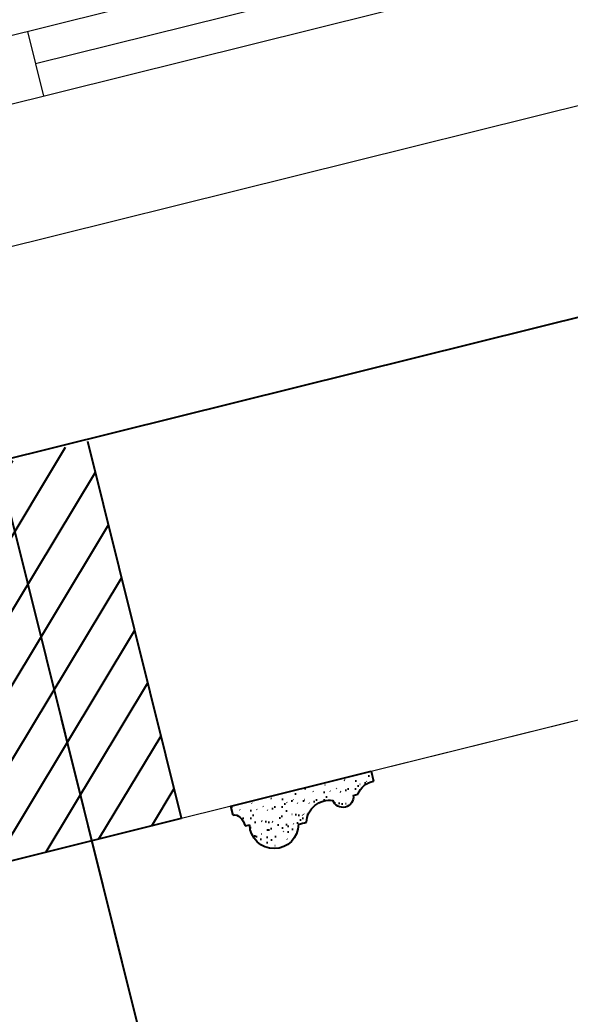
# Model space of a CAD drawing. Header units: inches. Extents: x 122939 to 389145, y 29603 to 574065.
# Drawn here: x 343866.8 to 344135.1, y 498104.5 to 498589.6 of the extents above; entities that cross this region are included whole.
import ezdxf

# ---------------------------------------------------------------- set-up
doc = ezdxf.new("R2010")
doc.units = ezdxf.units.IN
doc.header["$MEASUREMENT"] = 0
for name, color, linetype, lineweight in [('A-Dim-ID', 9, 'Continuous', 20), ('A-GLAZ', 134, 'Continuous', 18), ('A-WALL-TILE', 8, 'Continuous', 9), ('GRC', 41, 'Continuous', 0)]:
    doc.layers.add(name, color=color, linetype=linetype, lineweight=lineweight)
for name, color, linetype in [('A-WALL', 7, 'Continuous'), ('CQ Wall hatch_CHB', 8, 'Continuous'), ('gypsum', 31, 'Continuous')]:
    doc.layers.add(name, color=color, linetype=linetype)
doc.styles.add('ST9', font='romans.shx', dxfattribs={"width": 0.8})
doc.dimstyles.new('DIM-20', dxfattribs={"dimscale": 1000, "dimtxt": 0.044, "dimasz": 0.035, "dimexe": 0.022, "dimexo": 0.022, "dimgap": 0.022, "dimtad": 1, "dimdec": 0, "dimzin": 0, "dimdsep": 46, "dimtxsty": 'ST9', "dimblk1": 'ARCHTICK', "dimblk2": 'ARCHTICK', "dimsah": 1, "dimcen": 0.08800000000000001, "dimdle": 0.04, "dimclrd": 256, "dimclre": 256, "dimclrt": 3, "dimadec": 0, "dimazin": 0, "dimtfac": 1, "dimtdec": 0, "dimtix": 1, "dimtofl": 0, "dimtmove": 1, "dimatfit": 3, "dimldrblk": 'CLOSED', "dimfxl": 1, "dimtolj": 1, "dimtzin": 0, "dimarcsym": 0})

# ---------------------------------------------------------------- blocks, each defined once
blk = doc.blocks.new('_ARCHTICK')
at = {"color": 0, "linetype": 'ByBlock', "const_width": 0.15}
blk.add_lwpolyline([(-0.5, -0.5), (0.5, 0.5)], dxfattribs=at)
blk = doc.blocks.new('*D55')
at = {"layer": 'A-Dim-ID', "lineweight": -2, "transparency": 16777216}
for p, q in [((343861.0323142601, 498352.7996911433), (343969.7832827868, 497915.6947512608)), ((343722.4418346994, 498121.8248148517), (343785.155231882, 497869.7596049811)), ((343741.026946936, 497881.4512459149), (344003.2882991223, 497946.7014260319))]:
    blk.add_line(p, q, dxfattribs=at)
at = {"layer": 'Defpoints', "color": 0, "transparency": 16777216}
for p in [(343855.7206799548, 498374.1488489958, -1.466518336033711e-07), (343717.1302003941, 498143.1739727042), (343964.4716484816, 497937.0439091133)]:
    blk.add_point(p, dxfattribs=at)
at = {"layer": 'A-Dim-ID', "lineweight": -2, "transparency": 16777216, "xscale": 20, "yscale": 20, "zscale": 20}
for p, rotation in [((343964.4716484816, 497937.0439091133), 13.9714232829857), ((343779.8435975767, 497891.1087628335), 193.9714232829857)]:
    blk.add_blockref('_ARCHTICK', p, dxfattribs=dict(at, rotation=rotation))
at = {"layer": 'A-Dim-ID', "color": 3, "transparency": 16777216, "insert": (343862.0172302646, 497954.8338191462), "char_height": 40, "attachment_point": 5, "rotation": 13.97142328298572, "style": 'ST9'}
blk.add_mtext('\\A1;190', dxfattribs=at)
blk = doc.blocks.new('_CLOSED')
at = {"color": 0, "linetype": 'ByBlock'}
for p, q in [((-1, 0.1666666666666666), (0, 0)), ((-1, 0.1666666666666666), (-1, -0.1666666666666666)), ((0, 0), (-1, -0.1666666666666666)), ((0, 0), (-1, 0))]:
    blk.add_line(p, q, dxfattribs=at)
blk = doc.blocks.new('*D56')
at = {"layer": 'A-Dim-ID', "lineweight": -2, "transparency": 16777216}
for p, q in [((344879.9702560902, 498606.3060435532), (344988.7203621066, 498169.2045703756)), ((343886.9388958563, 498248.6728503011), (343969.7832827867, 497915.6947512607)), ((343925.6549978407, 497927.3863921945), (345022.2253784421, 498200.2112451467))]:
    blk.add_line(p, q, dxfattribs=at)
at = {"layer": 'Defpoints', "color": 0, "transparency": 16777216}
for p in [(344874.6586217849, 498627.6552014056, -1.466518336033709e-07), (343881.627261551, 498270.0220081535), (344983.4087278013, 498190.5537282281)]:
    blk.add_point(p, dxfattribs=at)
at = {"layer": 'A-Dim-ID', "lineweight": -2, "transparency": 16777216, "xscale": 20, "yscale": 20, "zscale": 20}
for p, rotation in [((344983.4087278013, 498190.5537282281), 13.9714232829857), ((343964.4716484814, 497937.0439091132), 193.9714232829857)]:
    blk.add_blockref('_ARCHTICK', p, dxfattribs=dict(at, rotation=rotation))
at = {"layer": 'A-Dim-ID', "color": 3, "transparency": 16777216, "insert": (344463.7997953768, 498104.5563018434), "char_height": 40, "attachment_point": 5, "rotation": 13.97142328298572, "style": 'ST9'}
blk.add_mtext('\\A1;1050', dxfattribs=at)
blk = doc.blocks.new('*D71')
at = {"layer": 'A-Dim-ID', "lineweight": -2, "transparency": 16777216}
for p, q in [((345689.9064303503, 498250.2310166885), (345701.3672314854, 498204.1663897792)), ((338612.7290117367, 496463.195893305), (345734.872247821, 498235.1730645503)), ((338651.1505645329, 496474.4414348815), (338646.2340280722, 496494.2025680761))]:
    blk.add_line(p, q, dxfattribs=at)
at = {"layer": 'Defpoints', "color": 0, "transparency": 16777216}
for p in [(345684.594796045, 498271.5801745409, -2.933114763932611e-07), (345696.0555971802, 498225.5155476316), (338656.4621988381, 496453.0922770291, -2.933114763932611e-07)]:
    blk.add_point(p, dxfattribs=at)
at = {"layer": 'A-Dim-ID', "lineweight": -2, "transparency": 16777216, "xscale": 20, "yscale": 20, "zscale": 20}
for p, rotation in [((345696.0555971802, 498225.5155476316), 13.9714232829857), ((338651.5456623774, 496472.8534102237), 193.9714232829857)]:
    blk.add_blockref('_ARCHTICK', p, dxfattribs=dict(at, rotation=rotation))
at = {"layer": 'A-Dim-ID', "color": 3, "transparency": 16777216, "insert": (342163.6602370142, 497389.9419621004), "char_height": 40, "attachment_point": 5, "rotation": 13.97142328298572, "style": 'ST9'}
blk.add_mtext('\\A1;7259', dxfattribs=at)
blk = doc.blocks.new('floor plan')
at = {"layer": 'CQ Wall hatch_CHB'}
h = blk.add_hatch(dxfattribs=at)
h.set_pattern_fill('ANSI31', color=8, scale=150, angle=166.0285767170143)
h.set_pattern_definition([(225, (-67260.30129843426, -17863.64764524897), (13.25825214724777, -13.25825214724776), [])])
h.paths.add_polyline_path([(1743.614641591208, -379.1846393781598), (1893.615089632454, -379.1846393786254), (1893.615089632396, -568.5696364255855), (1743.614641591324, -568.5696364255273)])
blk.add_line((1893.615089633386, -568.5696362950839, -1.606029541243506e-07), (3438.581839674094, -568.5696363002644, -1.466518336033709e-07))
at = {"layer": 'A-GLAZ'}
for p, q in [((2898.340962975752, -177.8928521375055, -1.466518336033711e-07), (1848.340990000695, -177.8886846929672, -1.466518336033711e-07)), ((1913.340990000288, -177.888684671896, -1.466518336033711e-07), (1913.340990011231, -210.3886846715468, -1.466518336033711e-07)), ((2833.340962980641, -194.1428521591588, -1.466518336033711e-07), (1913.340990005934, -194.138684671896, -1.466518336033711e-07)), ((2865.840962986462, -210.3928521482158, -1.466518336033711e-07), (1880.840990011697, -210.3886846818496, -1.466518336033711e-07)), ((2898.340962996823, -277.8886846930836, -1.466518198900858e-07), (1848.340990021476, -277.8845172474394, -1.466518198900858e-07))]:
    blk.add_line(p, q, dxfattribs=at)
at = {"layer": 'A-WALL'}
for p, q in [((1848.340990000521, -377.888684699079, -1.466518336033711e-07), (2898.340990000928, -377.8886849502451, -1.466518336033711e-07)), ((1893.615089633386, -568.5696362950839, -1.606029541243506e-07), (1893.615089632571, -379.1846392481821, -1.606029541243506e-07)), ((1743.61464159115, -568.569636295666, -1.606029541243506e-07), (1893.615089633386, -568.5696362950839, -1.606029541243506e-07))]:
    blk.add_line(p, q, dxfattribs=at)
at = {"layer": 'A-WALL-TILE'}
blk.add_line((1848.340990000404, -377.8886846932583, -2.93303667206742e-07), (2898.340990001045, -377.8886846926762, -2.93303667206742e-07), dxfattribs=at)
blk = doc.blocks.new('M1')
at = {"layer": 'gypsum', "linetype": 'Continuous'}
h = blk.add_hatch(dxfattribs=at)
h.set_pattern_fill('GYPSUM', color=251, scale=36.84210526305, style=0, pattern_type=2)
h.set_pattern_definition([(360, (273234.7916422197, 528507.0153881486), (1.77635683940025e-15, 36.84210526305), [0, -36.84210526305]), (360, (273234.5273737972, 528503.7712565723), (1.77635683940025e-15, 36.84210526305), [0, -36.84210526305]), (360, (273237.1114422185, 528504.4416723594), (1.77635683940025e-15, 36.84210526305), [0, -36.84210526305]), (315, (273237.3693992198, 528509.7467030461), (36.84210520122778, -8.881784197001252e-15), [0.23578947368352, -51.86681536826915]), (360, (273235.5291843247, 528509.400030256), (1.77635683940025e-15, 36.84210526305), [0, -36.84210526305]), (360, (273235.5291843247, 528509.400030256), (1.77635683940025e-15, 36.84210526305), [0, -36.84210526305]), (315, (273242.218569641, 528506.048687414), (36.84210520122778, -8.881784197001252e-15), [0.23578947368352, -51.86681536826915]), (360, (273242.7983895876, 528506.6869776237), (1.77635683940025e-15, 36.84210526305), [0, -36.84210526305]), (360, (273242.7983895876, 528506.6869776237), (1.77635683940025e-15, 36.84210526305), [0, -36.84210526305]), (360, (273239.9404369565, 528504.0637828882), (1.77635683940025e-15, 36.84210526305), [0, -36.84210526305]), (315, (273244.3897113773, 528504.4736328877), (36.84210520122778, -8.881784197001252e-15), [0.23578947368352, -51.86681536826915]), (315, (273244.3897113773, 528504.4736328877), (36.84210520122778, -8.881784197001252e-15), [0.23578947368352, -51.86681536826915]), (315, (273242.8074402185, 528509.4319753095), (36.84210520122778, -8.881784197001252e-15), [0.23578947368352, -51.86681536826915]), (315, (273242.8074402185, 528509.4319753095), (36.84210520122778, -8.881784197001252e-15), [0.23578947368352, -51.86681536826915]), (360, (273243.3831474828, 528510.3469460447), (1.77635683940025e-15, 36.84210526305), [0, -36.84210526305]), (360, (273240.8273369558, 528510.9536618355), (1.77635683940025e-15, 36.84210526305), [0, -36.84210526305]), (360, (273246.931889588, 528510.3741723604), (1.77635683940025e-15, 36.84210526305), [0, -36.84210526305]), (360, (273244.5049159033, 528511.9465197294), (1.77635683940025e-15, 36.84210526305), [0, -36.84210526305]), (360, (273234.9292106396, 528514.7972881503), (1.77635683940025e-15, 36.84210526305), [0, -36.84210526305]), (315, (273239.0174445873, 528516.2431212037), (36.84210520122778, -8.881784197001252e-15), [0.23578947368352, -51.86681536826915]), (315, (273239.0174445873, 528516.2431212037), (36.84210520122778, -8.881784197001252e-15), [0.23578947368352, -51.86681536826915]), (360, (273236.8272053766, 528519.4667302563), (1.77635683940025e-15, 36.84210526305), [0, -36.84210526305]), (360, (273236.0896632727, 528517.0820881489), (1.77635683940025e-15, 36.84210526305), [0, -36.84210526305]), (360, (273235.2449474828, 528524.4250881511), (1.77635683940025e-15, 36.84210526305), [0, -36.84210526305]), (360, (273234.5074053769, 528522.0404460456), (1.77635683940025e-15, 36.84210526305), [0, -36.84210526305]), (315, (273239.0051080091, 528526.0034754135), (36.84210520122778, -8.881784197001252e-15), [0.23578947368352, -51.86681536826915]), (315, (273239.0051080091, 528526.0034754135), (36.84210520122778, -8.881784197001252e-15), [0.23578947368352, -51.86681536826915]), (360, (273243.6246474832, 528515.4875986769), (1.77635683940025e-15, 36.84210526305), [0, -36.84210526305]), (315, (273244.1054804297, 528519.4987025734), (36.84210520122778, -8.881784197001252e-15), [0.23578947368352, -51.86681536826915]), (360, (273244.0964474827, 528516.7537144673), (1.77635683940025e-15, 36.84210526305), [0, -36.84210526305]), (360, (273244.0964474827, 528516.7537144673), (1.77635683940025e-15, 36.84210526305), [0, -36.84210526305]), (315, (273242.523208904, 528524.4570449934), (36.84210520122778, -8.881784197001252e-15), [0.23578947368352, -51.86681536826915]), (315, (273241.9343383248, 528521.0737570978), (36.84210520122778, -8.881784197001252e-15), [0.23578947368352, -51.86681536826915]), (315, (273241.9343383248, 528521.0737570978), (36.84210520122778, -8.881784197001252e-15), [0.23578947368352, -51.86681536826915]), (315, (273241.9343383248, 528521.0737570978), (36.84210520122778, -8.881784197001252e-15), [0.23578947368352, -51.86681536826915]), (315, (273235.0121573247, 528526.8176034137), (36.84210520122778, -8.881784197001252e-15), [0.23578947368352, -51.86681536826915]), (315, (273235.0121573247, 528526.8176034137), (36.84210520122778, -8.881784197001252e-15), [0.23578947368352, -51.86681536826915]), (360, (273236.5648895865, 528531.0540513087), (1.77635683940025e-15, 36.84210526305), [0, -36.84210526305]), (360, (273236.143121167, 528538.2972092039), (1.77635683940025e-15, 36.84210526305), [0, -36.84210526305]), (360, (273235.8788527445, 528535.0531144671), (1.77635683940025e-15, 36.84210526305), [0, -36.84210526305]), (360, (273238.4629211659, 528535.7235302578), (1.77635683940025e-15, 36.84210526305), [0, -36.84210526305]), (360, (273237.7253790618, 528533.3388881504), (1.77635683940025e-15, 36.84210526305), [0, -36.84210526305]), (315, (273240.6531530097, 528532.4998939398), (36.84210520122778, -8.881784197001252e-15), [0.23578947368352, -51.86681536826915]), (360, (273242.4630527449, 528527.2104618333), (1.77635683940025e-15, 36.84210526305), [0, -36.84210526305]), (360, (273242.4630527449, 528527.2104618333), (1.77635683940025e-15, 36.84210526305), [0, -36.84210526305]), (360, (273245.2603632724, 528531.7443618334), (1.77635683940025e-15, 36.84210526305), [0, -36.84210526305]), (360, (273245.0188632719, 528526.6037092031), (1.77635683940025e-15, 36.84210526305), [0, -36.84210526305]), (360, (273246.1405948503, 528528.203282886), (1.77635683940025e-15, 36.84210526305), [0, -36.84210526305]), (315, (273243.570047114, 528537.330529467), (36.84210520122778, -8.881784197001252e-15), [0.23578947368352, -51.86681536826915]), (315, (273243.570047114, 528537.330529467), (36.84210520122778, -8.881784197001252e-15), [0.23578947368352, -51.86681536826915]), (315, (273245.7411888503, 528535.7554753076), (36.84210520122778, -8.881784197001252e-15), [0.23578947368352, -51.86681536826915]), (360, (273244.1498685349, 528537.9688355186), (1.77635683940025e-15, 36.84210526305), [0, -36.84210526305]), (360, (273245.7321264297, 528533.0104776255), (1.77635683940025e-15, 36.84210526305), [0, -36.84210526305]), (360, (273245.7321264297, 528533.0104776255), (1.77635683940025e-15, 36.84210526305), [0, -36.84210526305]), (315, (273250.5797623768, 528503.5124190457), (36.84210520122778, -8.881784197001252e-15), [0.23578947368352, -51.86681536826915]), (360, (273252.3150737984, 528503.5892565704), (1.77635683940025e-15, 36.84210526305), [0, -36.84210526305]), (360, (273250.4034474818, 528505.0738828878), (1.77635683940025e-15, 36.84210526305), [0, -36.84210526305]), (360, (273250.4034474818, 528505.0738828878), (1.77635683940025e-15, 36.84210526305), [0, -36.84210526305]), (360, (273249.6694422196, 528506.4415355201), (1.77635683940025e-15, 36.84210526305), [0, -36.84210526305]), (360, (273255.9705843246, 528506.4709723599), (1.77635683940025e-15, 36.84210526305), [0, -36.84210526305]), (360, (273252.7868737979, 528504.8553723627), (1.77635683940025e-15, 36.84210526305), [0, -36.84210526305]), (360, (273253.8589053769, 528506.6601565692), (1.77635683940025e-15, 36.84210526305), [0, -36.84210526305]), (315, (273248.9974912181, 528508.3164026241), (36.84210520122778, -8.881784197001252e-15), [0.23578947368352, -51.86681536826915]), (315, (273248.9974912181, 528508.3164026241), (36.84210520122778, -8.881784197001252e-15), [0.23578947368352, -51.86681536826915]), (360, (273248.9173843245, 528513.1747249931), (1.77635683940025e-15, 36.84210526305), [0, -36.84210526305]), (315, (273253.6932422723, 528508.7976596233), (36.84210520122778, -8.881784197001252e-15), [0.23578947368352, -51.86681536826915]), (360, (273254.3883264288, 528511.4293302565), (1.77635683940025e-15, 36.84210526305), [0, -36.84210526305]), (360, (273256.9723948501, 528512.0997460455), (1.77635683940025e-15, 36.84210526305), [0, -36.84210526305]), (360, (273256.2348527461, 528509.7151039399), (1.77635683940025e-15, 36.84210526305), [0, -36.84210526305]), (360, (273256.2348527461, 528509.7151039399), (1.77635683940025e-15, 36.84210526305), [0, -36.84210526305]), (360, (273253.2589316936, 528512.0574144655), (1.77635683940025e-15, 36.84210526305), [0, -36.84210526305]), (315, (273260.7448823768, 528503.9177768871), (36.84210520122778, -8.881784197001252e-15), [0.23578947368352, -51.86681536826915]), (315, (273260.7448823768, 528503.9177768871), (36.84210520122778, -8.881784197001252e-15), [0.23578947368352, -51.86681536826915]), (360, (273257.81711064, 528504.7567460452), (1.77635683940025e-15, 36.84210526305), [0, -36.84210526305]), (360, (273265.3520948496, 528503.1622565732), (1.77635683940025e-15, 36.84210526305), [0, -36.84210526305]), (315, (273260.1608137982, 528513.5379026781), (36.84210520122778, -8.881784197001252e-15), [0.23578947368352, -51.86681536826915]), (360, (273258.5546527449, 528507.1413881507), (1.77635683940025e-15, 36.84210526305), [0, -36.84210526305]), (360, (273258.5546527449, 528507.1413881507), (1.77635683940025e-15, 36.84210526305), [0, -36.84210526305]), (315, (273264.2506470615, 528512.1317006749), (36.84210520122778, -8.881784197001252e-15), [0.23578947368352, -51.86681536826915]), (315, (273263.6617764821, 528508.748412783), (36.84210520122778, -8.881784197001252e-15), [0.23578947368352, -51.86681536826915]), (360, (273264.2416001139, 528509.3867302563), (1.77635683940025e-15, 36.84210526305), [0, -36.84210526305]), (360, (273264.2416001139, 528509.3867302563), (1.77635683940025e-15, 36.84210526305), [0, -36.84210526305]), (360, (273264.2416001139, 528509.3867302563), (1.77635683940025e-15, 36.84210526305), [0, -36.84210526305]), (315, (273265.8329182192, 528507.173358255), (36.84210520122778, -8.881784197001252e-15), [0.23578947368352, -51.86681536826915]), (315, (273265.8329182192, 528507.173358255), (36.84210520122778, -8.881784197001252e-15), [0.23578947368352, -51.86681536826915]), (360, (273265.8238580087, 528504.4283723615), (1.77635683940025e-15, 36.84210526305), [0, -36.84210526305]), (315, (273270.4406980611, 528511.0161283619), (36.84210520122778, -8.881784197001252e-15), [0.23578947368352, -51.86681536826915]), (315, (273270.4406980611, 528511.0161283619), (36.84210520122778, -8.881784197001252e-15), [0.23578947368352, -51.86681536826915]), (360, (273271.1126527451, 528509.1412513077), (1.77635683940025e-15, 36.84210526305), [0, -36.84210526305]), (315, (273250.3489686931, 528539.5982450459), (36.84210520122778, -8.881784197001252e-15), [0.23578947368352, -51.86681536826915]), (315, (273250.3489686931, 528539.5982450459), (36.84210520122778, -8.881784197001252e-15), [0.23578947368352, -51.86681536826915]), (315, (273250.2955314294, 528518.383129888), (36.84210520122778, -8.881784197001252e-15), [0.23578947368352, -51.86681536826915]), (360, (273252.5728580086, 528516.0564407825), (1.77635683940025e-15, 36.84210526305), [0, -36.84210526305]), (360, (273249.3891474819, 528514.4408407814), (1.77635683940025e-15, 36.84210526305), [0, -36.84210526305]), (360, (273249.3891474819, 528514.4408407814), (1.77635683940025e-15, 36.84210526305), [0, -36.84210526305]), (315, (273256.1678634826, 528514.3520306766), (36.84210520122778, -8.881784197001252e-15), [0.23578947368352, -51.86681536826915]), (315, (273256.1678634826, 528514.3520306766), (36.84210520122778, -8.881784197001252e-15), [0.23578947368352, -51.86681536826915]), (360, (273253.3790369564, 528519.7057986751), (1.77635683940025e-15, 36.84210526305), [0, -36.84210526305]), (360, (273254.4194211671, 528514.3422144658), (1.77635683940025e-15, 36.84210526305), [0, -36.84210526305]), (315, (273248.7132599037, 528523.341472308), (36.84210520122778, -8.881784197001252e-15), [0.23578947368352, -51.86681536826915]), (360, (273250.11921064, 528520.0989407811), (1.77635683940025e-15, 36.84210526305), [0, -36.84210526305]), (360, (273249.3852422191, 528521.4665934135), (1.77635683940025e-15, 36.84210526305), [0, -36.84210526305]), (360, (273249.3852422191, 528521.4665934135), (1.77635683940025e-15, 36.84210526305), [0, -36.84210526305]), (315, (273254.7572190622, 528524.91420357), (36.84210520122778, -8.881784197001252e-15), [0.23578947368352, -51.86681536826915]), (360, (273253.850836956, 528520.9719144672), (1.77635683940025e-15, 36.84210526305), [0, -36.84210526305]), (360, (273253.574668535, 528521.6852144662), (1.77635683940025e-15, 36.84210526305), [0, -36.84210526305]), (360, (273253.574668535, 528521.6852144662), (1.77635683940025e-15, 36.84210526305), [0, -36.84210526305]), (360, (273257.7206211658, 528518.5884881512), (1.77635683940025e-15, 36.84210526305), [0, -36.84210526305]), (315, (273261.8088587988, 528520.0343212028), (36.84210520122778, -8.881784197001252e-15), [0.23578947368352, -51.86681536826915]), (360, (273263.6187474821, 528514.7448618364), (1.77635683940025e-15, 36.84210526305), [0, -36.84210526305]), (360, (273263.6187474821, 528514.7448618364), (1.77635683940025e-15, 36.84210526305), [0, -36.84210526305]), (360, (273258.8811106393, 528520.8732881497), (1.77635683940025e-15, 36.84210526305), [0, -36.84210526305]), (360, (273257.2988159033, 528525.8316460445), (1.77635683940025e-15, 36.84210526305), [0, -36.84210526305]), (360, (273257.0345474817, 528522.5875144645), (1.77635683940025e-15, 36.84210526305), [0, -36.84210526305]), (360, (273259.618615903, 528523.2579302553), (1.77635683940025e-15, 36.84210526305), [0, -36.84210526305]), (315, (273264.7257529041, 528524.8649567298), (36.84210520122778, -8.881784197001252e-15), [0.23578947368352, -51.86681536826915]), (360, (273265.305563271, 528525.5032723628), (1.77635683940025e-15, 36.84210526305), [0, -36.84210526305]), (360, (273265.305563271, 528525.5032723628), (1.77635683940025e-15, 36.84210526305), [0, -36.84210526305]), (360, (273248.5675685349, 528526.6309355206), (1.77635683940025e-15, 36.84210526305), [0, -36.84210526305]), (360, (273251.024863271, 528530.6976039398), (1.77635683940025e-15, 36.84210526305), [0, -36.84210526305]), (360, (273250.5530632716, 528529.4314881514), (1.77635683940025e-15, 36.84210526305), [0, -36.84210526305]), (360, (273255.4522895878, 528527.5458723612), (1.77635683940025e-15, 36.84210526305), [0, -36.84210526305]), (360, (273254.8946474828, 528528.3141776237), (1.77635683940025e-15, 36.84210526305), [0, -36.84210526305]), (360, (273254.2085737986, 528532.3132407803), (1.77635683940025e-15, 36.84210526305), [0, -36.84210526305]), (360, (273256.0551001141, 528530.5990144655), (1.77635683940025e-15, 36.84210526305), [0, -36.84210526305]), (315, (273251.9312398518, 528534.6399026259), (36.84210520122778, -8.881784197001252e-15), [0.23578947368352, -51.86681536826915]), (360, (273251.7549264291, 528536.3557039395), (1.77635683940025e-15, 36.84210526305), [0, -36.84210526305]), (360, (273251.7549264291, 528536.3557039395), (1.77635683940025e-15, 36.84210526305), [0, -36.84210526305]), (360, (273251.020921166, 528537.7233565717), (1.77635683940025e-15, 36.84210526305), [0, -36.84210526305]), (360, (273256.5516948504, 528534.9614144664), (1.77635683940025e-15, 36.84210526305), [0, -36.84210526305]), (360, (273256.0799316932, 528533.6952618349), (1.77635683940025e-15, 36.84210526305), [0, -36.84210526305]), (360, (273255.2103843242, 528537.9419776245), (1.77635683940025e-15, 36.84210526305), [0, -36.84210526305]), (315, (273258.8687243238, 528528.3415181515), (36.84210520122778, -8.881784197001252e-15), [0.23578947368352, -51.86681536826915]), (360, (273258.036358009, 528528.2162881519), (1.77635683940025e-15, 36.84210526305), [0, -36.84210526305]), (360, (273260.4214790602, 528532.5779881503), (1.77635683940025e-15, 36.84210526305), [0, -36.84210526305]), (360, (273260.4214790602, 528532.5779881503), (1.77635683940025e-15, 36.84210526305), [0, -36.84210526305]), (315, (273265.3146234815, 528528.2482449941), (36.84210520122778, -8.881784197001252e-15), [0.23578947368352, -51.86681536826915]), (315, (273262.8616746394, 528527.5273897804), (36.84210520122778, -8.881784197001252e-15), [0.23578947368352, -51.86681536826915]), (315, (273262.8616746394, 528527.5273897804), (36.84210520122778, -8.881784197001252e-15), [0.23578947368352, -51.86681536826915]), (315, (273262.8616746394, 528527.5273897804), (36.84210520122778, -8.881784197001252e-15), [0.23578947368352, -51.86681536826915]), (315, (273257.4580799034, 528538.903690676), (36.84210520122778, -8.881784197001252e-15), [0.23578947368352, -51.86681536826915]), (360, (273259.7354053762, 528536.5770144674), (1.77635683940025e-15, 36.84210526305), [0, -36.84210526305]), (360, (273259.7354053762, 528536.5770144674), (1.77635683940025e-15, 36.84210526305), [0, -36.84210526305]), (315, (273264.5097200088, 528534.0238083086), (36.84210520122778, -8.881784197001252e-15), [0.23578947368352, -51.86681536826915]), (315, (273264.5097200088, 528534.0238083086), (36.84210520122778, -8.881784197001252e-15), [0.23578947368352, -51.86681536826915]), (360, (273262.3195106397, 528537.2474302546), (1.77635683940025e-15, 36.84210526305), [0, -36.84210526305]), (360, (273261.5819685338, 528534.8627881508), (1.77635683940025e-15, 36.84210526305), [0, -36.84210526305]), (360, (273269.7233001133, 528514.1653723613), (1.77635683940025e-15, 36.84210526305), [0, -36.84210526305]), (360, (273266.4160580086, 528519.2787986777), (1.77635683940025e-15, 36.84210526305), [0, -36.84210526305]), (360, (273266.174558009, 528514.1381460436), (1.77635683940025e-15, 36.84210526305), [0, -36.84210526305]), (360, (273267.2963264296, 528515.7377197302), (1.77635683940025e-15, 36.84210526305), [0, -36.84210526305]), (315, (273266.8968950082, 528523.2899025723), (36.84210520122778, -8.881784197001252e-15), [0.23578947368352, -51.86681536826915]), (360, (273266.8878580089, 528520.5449144661), (1.77635683940025e-15, 36.84210526305), [0, -36.84210526305]), (360, (273266.8878580089, 528520.5449144661), (1.77635683940025e-15, 36.84210526305), [0, -36.84210526305]), (360, (273268.8754159035, 528528.1276460465), (1.77635683940025e-15, 36.84210526305), [0, -36.84210526305]), (360, (273266.3196053766, 528528.7343618356), (1.77635683940025e-15, 36.84210526305), [0, -36.84210526305]), (360, (273269.9971843241, 528529.7272197295), (1.77635683940025e-15, 36.84210526305), [0, -36.84210526305]), (315, (273269.5977558512, 528537.2793896764), (36.84210520122778, -8.881784197001252e-15), [0.23578947368352, -51.86681536826915]), (315, (273267.4266137453, 528538.8544442046), (36.84210520122778, -8.881784197001252e-15), [0.23578947368352, -51.86681536826915]), (360, (273269.5887159035, 528534.5344144653), (1.77635683940025e-15, 36.84210526305), [0, -36.84210526305]), (360, (273269.116915904, 528533.2682618339), (1.77635683940025e-15, 36.84210526305), [0, -36.84210526305]), (360, (273269.116915904, 528533.2682618339), (1.77635683940025e-15, 36.84210526305), [0, -36.84210526305]), (360, (273269.116915904, 528533.2682618339), (1.77635683940025e-15, 36.84210526305), [0, -36.84210526305]), (360, (273259.9996737977, 528539.8211460438), (1.77635683940025e-15, 36.84210526305), [0, -36.84210526305]), (360, (273268.0064580087, 528539.4927355188), (1.77635683940025e-15, 36.84210526305), [0, -36.84210526305])])
edge = h.paths.add_edge_path()
edge.add_arc((272491.1041505598, 527822.1882774613), 11.87903636255243, 283.9460898179979, 462.7163221257961)
edge.add_line((272488.4892883636, 527833.7759433435), (272488.4892883636, 527836.0998411418))
edge.add_ellipse((272488.4892883636, 527840.4369701787), major_axis=(-6.533728382382153, 0), ratio=0.6638061429967713, start_angle=0, end_angle=90, ccw=False)
edge.add_line((272481.9555599813, 527840.4369701787), (272477.368920913, 527840.4369701787))
edge.add_line((272477.368920913, 527840.4369701787), (272477.368920913, 527769.9752186339))
edge.add_line((272477.368920913, 527769.9752186339), (272482.4717487305, 527769.9752186339))
edge.add_arc((272492.1666979855, 527770.8328727996), 9.732811090478911, 123.9205853771644, 185.0554544831612, ccw=False)
edge.add_line((272486.7353681419, 527778.909274712), (272486.7353681419, 527781.2870345818))
edge.add_arc((272486.1927469345, 527786.4116865552), 5.153299489080545, 276.0442137664114, 443.9557862531684)
edge.add_arc((272497.0716345124, 527795.8082052663), 11.18424105332716, 106.1158762041907, 202.4547768078811, ccw=False)
edge.add_spline(control_points=[(272493.9671031851, 527806.5529310991), (272493.9671031851, 527807.9217541858), (272493.9671031851, 527809.2905772745), (272493.9671031851, 527810.6594003614)], knot_values=[0, 0, 0, 0, 0.1671919628781495, 0.1671919628781495, 0.1671919628781495, 0.1671919628781495], degree=3, periodic=0)
for p, q in [((272477.368920913, 527840.4369701787), (272477.368920913, 527769.9752186339)), ((272481.955559982, 527840.4369701787), (272477.368920913, 527840.4369701787)), ((272488.4892883635, 527836.0998411409), (272488.4892883635, 527833.7759430136)), ((272486.7353681419, 527781.287034583), (272486.7353681419, 527778.909274711)), ((272477.368920913, 527769.9752186339), (272482.4717487305, 527769.9752186342))]:
    blk.add_line(p, q, dxfattribs=at)
for centre, radius, start, end in [((272491.1041505598, 527822.1882774613), 11.87903636259608, 283.9460898178287, 102.7163293365952), ((272497.0716345124, 527795.8082052663), 11.18424105331578, 106.115876210646, 202.4547768219944), ((272486.1927469345, 527786.4116865552), 5.153299489085096, 276.0442137700212, 83.95578624490307), ((272492.1666979855, 527770.8328727994), 9.73281109051828, 123.9205853755701, 185.0554544810493)]:
    blk.add_arc(centre, radius, start, end, dxfattribs=at)
blk.add_ellipse((272488.4892883636, 527840.4369701787), major_axis=(-6.533728382382152, 0), ratio=0.6638061429967713, start_param=0, end_param=1.570796326794897, dxfattribs=at)
blk.add_spline([(272493.9671031851, 527810.6594003614), (272493.9671031851, 527806.5529310991)], degree=3, dxfattribs=at)

msp = doc.modelspace()

# ---------------------------------------------------------------- dimensions: what is measured, and where the dimension line sits
at = {"layer": 'A-Dim-ID'}
for base, p1, p2, angle, picture, middle in [((344983.4087278013, 498190.5537282281, 1.466518336033709e-07), (343881.6272615511, 498270.0220081535, 1.466518336033709e-07), (344874.6586217849, 498627.6552014056), 13.97142328298569, '*D56', (344463.7997953768, 498104.5563018434, 1.466518336033709e-07)), ((343964.4716484816, 497937.0439091133, 1.466518336033709e-07), (343717.1302003941, 498143.1739727042, 1.466518336021988e-07), (343855.7206799548, 498374.1488489958), 13.97142328298569, '*D55', (343862.0172302646, 497954.8338191462, 1.466518336033709e-07)), ((345696.0555971802, 498225.5155476316, 1.466518336033709e-07), (338656.4621988381, 496453.0922770291, -1.466596427898901e-07), (345684.594796045, 498271.5801745409, -1.466596427898901e-07), 13.97142328298588, '*D71', (342163.6602370142, 497389.9419621004, 1.466518336033709e-07))]:
    dim = msp.add_linear_dim(base=base, p1=p1, p2=p2, angle=angle, dimstyle='DIM-20', override={"dimtxt": 0.04, "dimasz": 0.02}, dxfattribs=at)
    dim.commit()
    dim.dimension.update_dxf_attribs({"geometry": picture, "text_midpoint": middle})

# ---------------------------------------------------------------- next in the draw order: block references
at = {"layer": 'GRC', "rotation": 13.9714232829857}
msp.add_blockref('floor plan', (341970.8238589645, 498294.5985658066, 1.466518336033709e-07), dxfattribs=at)

# ---------------------------------------------------------------- next in the draw order: linework, layer by layer
at = {"layer": 'GRC'}
msp.add_line((344038.1014263013, 498223.0342881057, -6.747694637189113e-07), (344135.1430529031, 498247.1780804023, -6.747694637189113e-07), dxfattribs=at)

# ---------------------------------------------------------------- next in the draw order: block references
at = {"layer": 'gypsum', "lineweight": 0, "xscale": -1, "rotation": 103.9714232829941}
msp.add_blockref('M1', (790408.3000870317, 890063.1918318684, -1.435372668422369e-07), dxfattribs=at)

doc.saveas('drawing.dxf')
